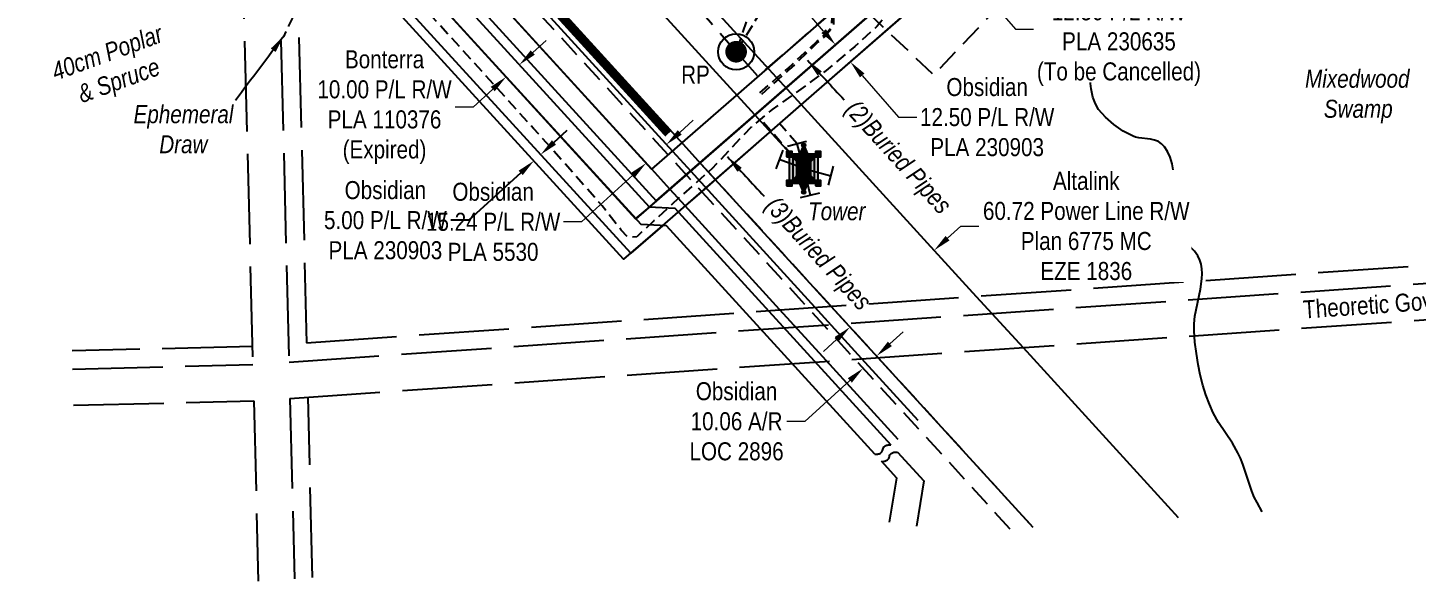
# Model space of a CAD drawing. Extents: x 623995 to 631000, y 5840139 to 5844688.
# Drawn here: x 624061 to 624831, y 5840139 to 5840446 of the extents above; entities that cross this region are included whole.
import ezdxf
from ezdxf.enums import TextEntityAlignment as Align

# ---------------------------------------------------------------- set-up
doc = ezdxf.new("R2010")
doc.units = 0
doc.header["$LTSCALE"] = 5
doc.header["$PDSIZE"] = 0.5
for name, pattern in [('foc-ACCESSROAD', [3.75, 2.5, -1.25]), ('foc-TIELINE', [1.875, 1.25, -0.625]), ('foc-TOPO-ephemeral', [6.25, 3.125, -0.625, 0.625, -0.625, 0.625, -0.625]), ('foc-TRAV', [1.875, 1.25, -0.625]), ('foc-UNSURVEYED', [12.5, 10, -2.5]), ('UG_PIPE', [1.875, 1.25, -0.625])]:
    doc.linetypes.add(name, pattern=pattern)
doc.layers.get('Defpoints').update_dxf_attribs({"color": 9})
for name, color, linetype in [('35', 37, 'Continuous'), ('AS-PIPE-UG', 44, 'UG_PIPE'), ('AS-PIPE-UG-T', 44, 'Continuous'), ('AS-POWER', 104, 'foc-POWER'), ('AS-ROADS', 254, 'Continuous'), ('AS-SYMBOL', 7, 'Continuous'), ('AS-UNDERLAY-H', 141, 'Continuous'), ('C-AR', 13, 'foc-ACCESSROAD'), ('C-RW', 13, 'Continuous'), ('C-WS', 13, 'foc-ACCESSROAD'), ('C-WS-S', 13, 'Continuous'), ('F-RW', 190, 'Continuous'), ('L-MON', 1, 'Continuous'), ('L-ROAD-T', 7, 'Continuous'), ('L-TIE', 7, 'foc-TIELINE'), ('L-TRAV', 7, 'foc-TRAV'), ('L-USEC', 7, 'foc-UNSURVEYED'), ('T-BUSH-T', 110, 'Continuous'), ('T-DRAW', 143, 'foc-TOPO-ephemeral'), ('T-TIE', 201, 'foc-TIELINE'), ('T-WATER-T', 170, 'Continuous'), ('WETLAND', 143, 'Continuous'), ('WETLAND-T', 146, 'Continuous')]:
    doc.layers.add(name, color=color, linetype=linetype)
for name, color, linetype, lineweight in [('AS-GENERAL', 48, 'Continuous', 18), ('C-AR-T', 13, 'Continuous', 9), ('C-RW-T', 13, 'Continuous', 9), ('F-EZE-T', 190, 'Continuous', 9), ('F-RW-T', 190, 'Continuous', 9)]:
    doc.layers.add(name, color=color, linetype=linetype, lineweight=lineweight)
doc.styles.add('80', font='ARIALN.TTF', dxfattribs={"height": 10})
doc.styles.add('80CG', font='ARIALN.TTF', dxfattribs={"height": 10})
doc.styles.add('80L', font='ARIALN.TTF', dxfattribs={"height": 10})
doc.styles.add('foc-LtypeFont', font='ARIALN.TTF', dxfattribs={"height": 7.35})
doc.linetypes.add('foc-POWER', pattern='A,6,-1,["P",foc-LtypeFont,S=0.2,R=0,X=-0.625,Y=-0.75],-1.24,4', length=12.24)
doc.dimstyles.new('Compass 5 000', dxfattribs={"dimscale": 5, "dimtxt": 9, "dimasz": 2, "dimexe": 0.2, "dimexo": 0.0625, "dimgap": 0.5, "dimtad": 0, "dimtih": 1, "dimtoh": 1, "dimzin": 0, "dimdsep": 46, "dimtxsty": '80CG', "dimcen": 0.1, "dimse1": 1, "dimse2": 1, "dimclrd": 256, "dimclrt": 256, "dimaunit": 1, "dimadec": 4, "dimazin": 0, "dimtfac": 0.06, "dimtofl": 0, "dimtmove": 0, "dimatfit": 1, "dimfxl": 0.2, "dimtolj": 1, "dimtzin": 0, "dimlwd": -1, "dimarcsym": 0})

# ---------------------------------------------------------------- blocks, each defined once
blk = doc.blocks.new('*D419')
at = {"layer": 'C-AR-T', "transparency": 16777216}
for p, q in [((624539.04, 5840270.27), (624546.43, 5840277.01)), ((624516.83, 5840250.01), (624491.91, 5840227.29)), ((624491.91, 5840227.29), (624481.91, 5840227.29))]:
    blk.add_line(p, q, dxfattribs=at)
for points in [[(624537.92, 5840271.5), (624540.16, 5840269.04), (624531.65, 5840263.53)], [(624515.7, 5840251.24), (624517.95, 5840248.78), (624524.21, 5840256.75)]]:
    blk.add_solid(points, dxfattribs=at)
at = {"layer": 'Defpoints', "color": 0, "transparency": 16777216}
for p in [(624524.21, 5840256.75), (624553.54, 5840224.6), (624560.97, 5840231.39)]:
    blk.add_point(p, dxfattribs=at)
at = {"layer": 'C-AR-T', "transparency": 16777216, "insert": (624453.98, 5840227.29), "char_height": 10, "attachment_point": 5, "style": '80CG'}
blk.add_mtext('\\A1;Obsidian\\P10.06 A/R\\PLOC 2896', dxfattribs=at)
blk = doc.blocks.new('*D422')
at = {"layer": 'C-RW-T', "transparency": 16777216}
for p, q in [((624422.47, 5840387.54), (624429.85, 5840394.28)), ((624396.42, 5840363.79), (624368.05, 5840337.91)), ((624368.05, 5840337.91), (624358.05, 5840337.91))]:
    blk.add_line(p, q, dxfattribs=at)
for points in [[(624421.34, 5840388.77), (624423.59, 5840386.31), (624415.08, 5840380.8)], [(624395.3, 5840365.02), (624397.55, 5840362.56), (624403.81, 5840370.53)]]:
    blk.add_solid(points, dxfattribs=at)
at = {"layer": 'Defpoints', "color": 0, "transparency": 16777216}
for p in [(624401.24, 5840395.98), (624389.97, 5840385.7), (624403.81, 5840370.53)]:
    blk.add_point(p, dxfattribs=at)
at = {"layer": 'C-RW-T', "transparency": 16777216, "insert": (624318.96, 5840337.91), "char_height": 10, "attachment_point": 5, "style": '80CG'}
blk.add_mtext('\\A1;Obsidian\\P15.24 P/L R/W\\PPLA 5530', dxfattribs=at)
blk = doc.blocks.new('*D425')
at = {"layer": 'Defpoints', "color": 0, "transparency": 16777216}
for p in [(624527.64, 5840361.61), (624480.97, 5840319.07), (624563.61, 5840322.14)]:
    blk.add_point(p, dxfattribs=at)
at = {"layer": 'F-EZE-T', "transparency": 16777216}
for p, q in [((624571.01, 5840328.88), (624578.4, 5840335.61)), ((624578.4, 5840335.61), (624588.4, 5840335.61)), ((624509.55, 5840272.87), (624502.16, 5840266.13))]:
    blk.add_line(p, q, dxfattribs=at)
for points in [[(624569.88, 5840330.11), (624572.13, 5840327.65), (624563.61, 5840322.14)], [(624508.43, 5840274.1), (624510.67, 5840271.64), (624516.94, 5840279.6)]]:
    blk.add_solid(points, dxfattribs=at)
at = {"layer": 'F-EZE-T', "transparency": 16777216, "insert": (624647.95, 5840335.61), "char_height": 10, "attachment_point": 5, "style": '80CG', "bg_fill": 3, "box_fill_scale": 1.1, "bg_fill_color": 256, "bg_fill_true_color": 13158600, "bg_fill_transparency": 0}
blk.add_mtext('\\A1;Altalink\\P60.72 Power Line R/W\\PPlan 6775 MC\\PEZE 1836', dxfattribs=at)
blk = doc.blocks.new('*U429')
at = {"color": 72}
blk.add_line((0.39, 1.03), (-0.39, -1.03), dxfattribs=at)
at = {"layer": 'AS-SYMBOL', "color": 72, "flags": 128}
blk.add_lwpolyline([(2.71, -1.02), (0, 0)], dxfattribs=at)
blk = doc.blocks.new('*U430')
at = {"color": 72}
blk.add_line((-1.07, -0.26), (1.07, 0.26), dxfattribs=at)
at = {"layer": 'AS-SYMBOL', "color": 72, "flags": 128}
blk.add_lwpolyline([(-0.71, 2.96), (0, 0)], dxfattribs=at)
blk = doc.blocks.new('*U431')
at = {"color": 72}
blk.add_line((-0.27, -1.07), (0.27, 1.07), dxfattribs=at)
at = {"layer": 'AS-SYMBOL', "color": 72, "flags": 128}
blk.add_lwpolyline([(-3.02, 0.78), (0, 0)], dxfattribs=at)
blk = doc.blocks.new('*U432')
at = {"color": 72}
blk.add_line((1.06, 0.28), (-1.06, -0.28), dxfattribs=at)
at = {"layer": 'AS-SYMBOL', "color": 72, "flags": 128}
blk.add_lwpolyline([(0.73, -2.74), (0, 0)], dxfattribs=at)
blk = doc.blocks.new('A$C17143D00')
at = {"layer": 'AS-UNDERLAY-H'}
h = blk.add_hatch(color=256, dxfattribs=at)
h.dxf.hatch_style = 1
h.paths.add_polyline_path([(3, 23.5), (0, 23.5), (0, 20.5), (3, 20.5), (3, 22)])
h = blk.add_hatch(color=256, dxfattribs=at)
h.dxf.hatch_style = 1
h.paths.add_polyline_path([(9.91, 26.09, -0.212214), (9.09, 26.09), (7.28, 22), (11.72, 22)])
h = blk.add_hatch(color=256, dxfattribs=at)
h.dxf.hatch_style = 1
h.paths.add_polyline_path([(10.5, 27, 1), (8.5, 27, 1)])
h = blk.add_hatch(color=256, dxfattribs=at)
h.dxf.hatch_style = 1
h.paths.add_polyline_path([(19, 23.5), (16, 23.5), (16, 20.5), (19, 20.5)])
h = blk.add_hatch(color=256, dxfattribs=at)
h.dxf.hatch_style = 1
h.paths.add_polyline_path([(3.5, 20), (3, 20.5), (1.5, 20.5), (1.5, 7.5), (3, 7.5), (3.5, 8)])
h = blk.add_hatch(color=256, dxfattribs=at)
h.dxf.hatch_style = 1
h.paths.add_polyline_path([(7.28, 22), (3, 22), (3, 20.5), (3.5, 20), (6.39, 20)])
h = blk.add_hatch(color=256, dxfattribs=at)
h.dxf.hatch_style = 1
h.paths.add_polyline_path([(6.39, 20), (3.5, 20), (5.5, 18)])
h = blk.add_hatch(color=256, dxfattribs=at)
h.dxf.hatch_style = 1
h.paths.add_polyline_path([(5.5, 18), (3.5, 20), (3.5, 8), (5.5, 10)])
h = blk.add_hatch(color=256, dxfattribs=at)
h.dxf.hatch_style = 1
h.paths.add_polyline_path([(12.61, 20), (6.39, 20), (5.5, 18), (13.5, 18)])
h = blk.add_hatch(color=256, dxfattribs=at)
h.dxf.hatch_style = 1
h.paths.add_polyline_path([(7.5, 16), (5.5, 18), (5.5, 10), (7.5, 12)])
h = blk.add_hatch(color=256, dxfattribs=at)
h.dxf.hatch_style = 1
h.paths.add_polyline_path([(13.5, 18), (5.5, 18), (7.5, 16), (11.5, 16)])
h = blk.add_hatch(color=256, dxfattribs=at)
h.dxf.hatch_style = 1
h.paths.add_polyline_path([(11.72, 22), (7.28, 22), (6.39, 20), (12.61, 20)])
h = blk.add_hatch(color=256, dxfattribs=at)
h.dxf.hatch_style = 1
h.paths.add_polyline_path([(11.5, 16), (7.5, 16), (7.5, 12), (11.5, 12)])
h.paths.add_polyline_path([(9.3, 14, -1), (9.7, 14, -1)], flags=0)
h.paths.add_polyline_path([(9.7, 14, 1), (9.3, 14, 1)], flags=16)
h = blk.add_hatch(color=256, dxfattribs=at)
h.dxf.hatch_style = 1
h.paths.add_polyline_path([(13.5, 18), (11.5, 16), (11.5, 12), (13.5, 10)])
h = blk.add_hatch(color=256, dxfattribs=at)
h.dxf.hatch_style = 1
h.paths.add_polyline_path([(16, 22), (11.72, 22), (12.61, 20), (15.5, 20), (16, 20.5)])
h = blk.add_hatch(color=256, dxfattribs=at)
h.dxf.hatch_style = 1
h.paths.add_polyline_path([(15.5, 20), (12.61, 20), (13.5, 18)])
h = blk.add_hatch(color=256, dxfattribs=at)
h.dxf.hatch_style = 1
h.paths.add_polyline_path([(15.5, 20), (13.5, 18), (13.5, 10), (15.5, 8)])
h = blk.add_hatch(color=256, dxfattribs=at)
h.dxf.hatch_style = 1
h.paths.add_polyline_path([(17.5, 20.5), (16, 20.5), (15.5, 20), (15.5, 8), (16, 7.5), (17.5, 7.5)])
h = blk.add_hatch(color=256, dxfattribs=at)
h.dxf.hatch_style = 1
h.paths.add_polyline_path([(6.39, 8), (3.5, 8), (3, 7.5), (3, 6), (7.28, 6)])
h = blk.add_hatch(color=256, dxfattribs=at)
h.dxf.hatch_style = 1
h.paths.add_polyline_path([(5.5, 10), (3.5, 8), (6.39, 8)])
h = blk.add_hatch(color=256, dxfattribs=at)
h.dxf.hatch_style = 1
h.paths.add_polyline_path([(11.5, 12), (7.5, 12), (5.5, 10), (13.5, 10)])
h = blk.add_hatch(color=256, dxfattribs=at)
h.dxf.hatch_style = 1
h.paths.add_polyline_path([(13.5, 10), (5.5, 10), (6.39, 8), (12.61, 8)])
h = blk.add_hatch(color=256, dxfattribs=at)
h.dxf.hatch_style = 1
h.paths.add_polyline_path([(12.61, 8), (6.39, 8), (7.28, 6), (11.72, 6)])
h = blk.add_hatch(color=256, dxfattribs=at)
h.dxf.hatch_style = 1
h.paths.add_polyline_path([(16, 7.5), (15.5, 8), (12.61, 8), (11.72, 6), (16, 6)])
h = blk.add_hatch(color=256, dxfattribs=at)
h.dxf.hatch_style = 1
h.paths.add_polyline_path([(13.5, 10), (12.61, 8), (15.5, 8)])
h = blk.add_hatch(color=256, dxfattribs=at)
h.dxf.hatch_style = 1
h.paths.add_polyline_path([(3, 7.5), (0, 7.5), (0, 4.5), (3, 4.5)])
h = blk.add_hatch(color=256, dxfattribs=at)
h.dxf.hatch_style = 1
h.paths.add_polyline_path([(11.72, 6), (7.28, 6), (9.09, 1.91, -0.212214), (9.91, 1.91)])
h = blk.add_hatch(color=256, dxfattribs=at)
h.dxf.hatch_style = 1
h.paths.add_polyline_path([(8.5, 1, 1), (10.5, 1, 1)])
h = blk.add_hatch(color=256, dxfattribs=at)
h.dxf.hatch_style = 1
h.paths.add_polyline_path([(19, 7.5), (16, 7.5), (16, 6), (16, 4.5), (19, 4.5)])
at = {"layer": 'AS-POWER'}
for points in [[(0, 20.5), (3, 20.5), (3, 23.5), (0, 23.5)], [(16, 20.5), (19, 20.5), (19, 23.5), (16, 23.5)], [(3.5, 8), (15.5, 8), (15.5, 20), (3.5, 20)], [(5.5, 10), (13.5, 10), (13.5, 18), (5.5, 18)], [(7.5, 12), (11.5, 12), (11.5, 16), (7.5, 16)], [(0, 4.5), (3, 4.5), (3, 7.5), (0, 7.5)], [(16, 4.5), (19, 4.5), (19, 7.5), (16, 7.5)]]:
    blk.add_lwpolyline(points, close=True, dxfattribs=at)
at = {"layer": 'AS-POWER', "flags": 128}
for points in [[(9.09, 26.09), (5.5, 18)], [(9.91, 26.09), (13.5, 18)], [(9.09, 1.91), (5.5, 10)], [(13.5, 10), (9.91, 1.91)]]:
    blk.add_lwpolyline(points, dxfattribs=at)
at = {"layer": 'AS-POWER'}
for points in [[(1.5, 20.5), (1.5, 7.5)], [(16, 22), (3, 22)], [(3, 20.5), (7.5, 16)], [(11.5, 16), (16, 20.5)], [(17.5, 7.5), (17.5, 20.5)], [(3, 7.5), (7.5, 12)], [(11.5, 12), (16, 7.5)], [(3, 6), (16, 6)]]:
    blk.add_lwpolyline(points, dxfattribs=at)
for centre in [(9.5, 27), (9.5, 1)]:
    blk.add_circle(centre, 1, dxfattribs=at)
at = {"layer": 'Defpoints'}
blk.add_circle((9.5, 14), 0.2, dxfattribs=at)
blk = doc.blocks.new('*D448')
at = {"layer": 'C-RW-T', "transparency": 16777216}
for p, q in [((624067.46, 5840516.18), (624060.83, 5840523.67)), ((624083.71, 5840497.84), (624096.07, 5840483.88)), ((624096.07, 5840483.88), (624106.07, 5840483.88))]:
    blk.add_line(p, q, dxfattribs=at)
for points in [[(624068.71, 5840517.29), (624066.22, 5840515.08), (624074.09, 5840508.7)], [(624084.96, 5840498.95), (624082.46, 5840496.74), (624077.08, 5840505.33)]]:
    blk.add_solid(points, dxfattribs=at)
at = {"layer": 'Defpoints', "color": 0, "transparency": 16777216}
for p in [(624077.08, 5840505.33), (624065.4, 5840501), (624068.38, 5840497.62)]:
    blk.add_point(p, dxfattribs=at)
at = {"layer": 'C-RW-T', "transparency": 16777216, "insert": (624142.52, 5840483.88), "char_height": 10, "attachment_point": 5, "style": '80CG'}
blk.add_mtext('\\A1;Obsidian\\P4.57 P/L R/W\\PPLA 5530', dxfattribs=at)
blk = doc.blocks.new('*D483')
at = {"layer": 'Defpoints', "color": 0, "transparency": 16777216}
for p in [(624326.15, 5840418.36), (624338.51, 5840419.65), (624331.12, 5840412.91)]:
    blk.add_point(p, dxfattribs=at)
at = {"layer": 'F-RW-T', "transparency": 16777216}
for p, q in [((624340.92, 5840431.84), (624348.3, 5840438.58)), ((624318.77, 5840411.61), (624307.81, 5840401.61)), ((624307.81, 5840401.61), (624297.81, 5840401.61))]:
    blk.add_line(p, q, dxfattribs=at)
for points in [[(624339.79, 5840433.07), (624342.04, 5840430.61), (624333.53, 5840425.1)], [(624317.64, 5840412.84), (624319.89, 5840410.38), (624326.15, 5840418.36)]]:
    blk.add_solid(points, dxfattribs=at)
at = {"layer": 'F-RW-T', "transparency": 16777216, "insert": (624258.72, 5840401.61), "char_height": 10, "attachment_point": 5, "style": '80CG'}
blk.add_mtext('\\A1;Bonterra\\P10.00 P/L R/W\\PPLA 110376\\P(Expired)', dxfattribs=at)
blk = doc.blocks.new('*U488')
at = {"layer": '35', "color": 3}
blk.add_circle((0, 0), 10, dxfattribs=at)
at = {"layer": '35', "color": 3, "style": '80'}
blk.add_attdef('RP_001', (-30.51, -17.69), '', height=10, dxfattribs=at)
blk = doc.blocks.new('*D613')
at = {"layer": 'C-RW-T', "transparency": 16777216}
for p, q in [((624563.36, 5840496.97), (624556.79, 5840504.51)), ((624584.71, 5840472.47), (624608.76, 5840444.89)), ((624608.76, 5840444.89), (624618.76, 5840444.89))]:
    blk.add_line(p, q, dxfattribs=at)
for points in [[(624564.61, 5840498.07), (624562.1, 5840495.87), (624569.93, 5840489.43)], [(624585.97, 5840473.57), (624583.45, 5840471.38), (624578.14, 5840480.01)]]:
    blk.add_solid(points, dxfattribs=at)
at = {"layer": 'Defpoints', "color": 0, "transparency": 16777216}
for p in [(624578.14, 5840480.01), (624556.81, 5840478), (624565.02, 5840468.58)]:
    blk.add_point(p, dxfattribs=at)
at = {"layer": 'C-RW-T', "transparency": 16777216, "insert": (624666.09, 5840444.89), "char_height": 10, "attachment_point": 5, "style": '80CG', "bg_fill": 3, "box_fill_scale": 1.1, "bg_fill_color": 256, "bg_fill_true_color": 13158600, "bg_fill_transparency": 0}
blk.add_mtext('\\A1;Obsidian\\P12.50 P/L R/W\\PPLA 230635\\P(To be Cancelled)', dxfattribs=at)
blk = doc.blocks.new('fdia')
at = {"color": 255, "const_width": 1}
blk.add_lwpolyline([(-0.5, 0, 1), (0.5, 0, 1)], format="xyb", close=True, dxfattribs=at)
blk = doc.blocks.new('Fdiaa')
blk.add_blockref('fdia', (0, 0))
blk = doc.blocks.new('fdib')
at = {"color": 1, "const_width": 1.6}
blk.add_lwpolyline([(-0.4, 0, 1), (0.4, 0, 1)], format="xyb", close=True, dxfattribs=at)
at = {"color": 1}
blk.add_circle((0, 0), 0.8, dxfattribs=at)
blk = doc.blocks.new('Fdibb')
blk.add_blockref('fdib', (0, 0))
blk = doc.blocks.new('fdicc')
for name in ['Fdibb', 'Fdiaa']:
    blk.add_blockref(name, (0, 0))
blk = doc.blocks.new('FDI')
blk.add_blockref('fdicc', (0, 0))
blk = doc.blocks.new('*D777')
at = {"layer": 'Defpoints', "transparency": 16777216}
for p, q in [((624352.7, 5840381.97), (624360.08, 5840388.71)), ((624334.24, 5840365.1), (624305.48, 5840338.82)), ((624305.48, 5840338.82), (624295.48, 5840338.82))]:
    blk.add_line(p, q, dxfattribs=at)
at = {"layer": 'Defpoints', "color": 0, "transparency": 16777216}
for p in [(624341.62, 5840371.85), (624348.94, 5840371.26), (624345.24, 5840367.89)]:
    blk.add_point(p, dxfattribs=at)
at = {"layer": 'Defpoints', "transparency": 16777216}
for points in [[(624351.58, 5840383.2), (624353.82, 5840380.74), (624345.32, 5840375.22)], [(624333.12, 5840366.33), (624335.37, 5840363.87), (624341.62, 5840371.85)]]:
    blk.add_solid(points, dxfattribs=at)
at = {"layer": 'Defpoints', "transparency": 16777216, "insert": (624259.19, 5840338.82), "char_height": 10, "attachment_point": 5, "style": '80CG'}
blk.add_mtext('\\A1;Obsidian\\P5.00 P/L R/W\\PPLA 230903', dxfattribs=at)
blk = doc.blocks.new('*D782')
at = {"layer": 'C-RW-T', "transparency": 16777216}
for p, q in [((624502.27, 5840443.71), (624495.7, 5840451.25)), ((624523.66, 5840419.18), (624543.89, 5840395.98)), ((624543.89, 5840395.98), (624553.89, 5840395.98))]:
    blk.add_line(p, q, dxfattribs=at)
for points in [[(624503.53, 5840444.81), (624501.02, 5840442.62), (624508.84, 5840436.18)], [(624524.92, 5840420.28), (624522.41, 5840418.09), (624517.09, 5840426.72)]]:
    blk.add_solid(points, dxfattribs=at)
at = {"layer": 'Defpoints', "color": 0, "transparency": 16777216}
for p in [(624529.52, 5840454.21), (624537.76, 5840444.75), (624517.09, 5840426.72)]:
    blk.add_point(p, dxfattribs=at)
at = {"layer": 'C-RW-T', "transparency": 16777216, "insert": (624592.98, 5840395.98), "char_height": 10, "attachment_point": 5, "style": '80CG'}
blk.add_mtext('\\A1;Obsidian\\P12.50 P/L R/W\\PPLA 230903', dxfattribs=at)

msp = doc.modelspace()

# ---------------------------------------------------------------- linework, layer by layer
at = {"layer": 'AS-PIPE-UG', "flags": 128}
for points in [[(624511.164, 5840516.598), (624519.591, 5840517.008), (624526.748, 5840514.027), (624529.499, 5840506.773), (624534.307, 5840493.208), (624538.008, 5840478.135), (624540.244, 5840468.177), (624541.13, 5840462.104), (624539.866, 5840455.991), (624532.002, 5840446.479), (624519.656, 5840435.213), (624503.646, 5840421.838), (624487.101, 5840409.728), (624473.669, 5840400.272), (624462.006, 5840390.48), (624450.702, 5840378.445), (624440.3, 5840367.306), (624424.26, 5840353.259), (624408.179, 5840338.447), (624398.595, 5840329.722), (624393.929, 5840329.3), (624390.05, 5840333.296), (624379.355, 5840346.868), (624358.28, 5840370.789), (624341.39, 5840389.726), (624325.831, 5840407.018), (624278.968, 5840458.457), (624248.53, 5840491.74), (624216.998, 5840525.705), (624187.309, 5840557.989), (624179.336, 5840564.254), (624171.325, 5840566.985), (624161.275, 5840565.778), (624153.564, 5840560.798), (624137.819, 5840547.142), (624127.715, 5840537.832), (624109.668, 5840521.537), (624093.008, 5840506.824), (624079.631, 5840495.037)], [(624466.875, 5840409.421), (624476.391, 5840417.768), (624482.346, 5840422.914), (624487.126, 5840427.502), (624491.935, 5840431.912), (624498.637, 5840438.115), (624502.97, 5840441.675), (624506.591, 5840445.887), (624506.842, 5840447.301), (624507.214, 5840456.7), (624507.783, 5840467.47), (624508.087, 5840476.019), (624508.29, 5840480.387), (624508.492, 5840486.316), (624508.428, 5840491.5), (624507.863, 5840494.823), (624506.42, 5840496.873), (624499.984, 5840502.262), (624494.278, 5840507.081), (624491.32, 5840509.395)], [(624491.25, 5840511.522), (624494.863, 5840508.881), (624500.764, 5840503.542), (624507.045, 5840497.558), (624508.63, 5840495.157), (624509.153, 5840491.525), (624509.222, 5840486.223), (624508.96, 5840480.473), (624508.781, 5840476.217), (624508.469, 5840467.437), (624507.911, 5840457.064), (624507.66, 5840447.061), (624507.258, 5840445.67), (624503.293, 5840441.132), (624499.144, 5840437.58), (624492.631, 5840431.235), (624487.944, 5840426.798), (624483.22, 5840422.354), (624477.229, 5840417.095), (624467.762, 5840408.653)]]:
    msp.add_lwpolyline(points, dxfattribs=at)
at = {"layer": 'AS-POWER', "flags": 128}
msp.add_lwpolyline([(624249.856, 5840632.021), (624491.235, 5840367.455)], dxfattribs=at)
at = {"layer": 'AS-ROADS', "const_width": 4.998, "flags": 128}
msp.add_lwpolyline([(624290.91, 5840524.359), (624416.224, 5840386.961)], dxfattribs=at)
at = {"layer": 'C-AR', "flags": 128}
msp.add_lwpolyline([(624605.757, 5840167.506), (624519.664, 5840261.732), (624493.682, 5840290.171), (624426.801, 5840363.371), (624416.684, 5840374.444), (624302.288, 5840499.649), (624207.026, 5840603.919), (624201.508, 5840609.958), (624196.227, 5840615.737), (624191.602, 5840620.799), (624179.061, 5840634.526), (624175.985, 5840637.893), (624168.164, 5840646.453), (624158.445, 5840657.089), (624073.119, 5840750.48)], dxfattribs=at)
at = {"layer": 'C-RW', "flags": 128}
for points in [[(624860.472, 5841177.858), (624860.745, 5840909.938), (624870.337, 5840900.891), (624815.051, 5840842.505), (624790.989, 5840841.841), (624527.853, 5840563.841), (624528.836, 5840528.772), (624556.205, 5840497.351), (624406.867, 5840367.175), (624209.546, 5840583.526), (624197.707, 5840596.506), (624192.046, 5840602.712), (624189.805, 5840605.17), (624186.772, 5840608.496), (624184.505, 5840610.981), (624182.15, 5840613.564), (624181.471, 5840614.308), (624178.535, 5840617.525), (624169.624, 5840627.298), (624166.811, 5840630.383), (624165.786, 5840635.144), (624160.44, 5840659.993), (624072.981, 5840755.887)], [(624073.37, 5840740.612), (624151.223, 5840655.252), (624157.205, 5840627.454), (624157.597, 5840625.636), (624162.135, 5840620.66), (624174.001, 5840607.65), (624174.659, 5840606.929), (624177.035, 5840604.323), (624178.911, 5840602.266), (624179.281, 5840601.861), (624182.315, 5840598.535), (624184.555, 5840596.079), (624209.922, 5840568.266), (624409.432, 5840349.519), (624573.588, 5840492.614), (624538.728, 5840532.635), (624537.962, 5840559.979), (624795.403, 5840831.962), (624819.464, 5840832.626), (624884.449, 5840901.321), (624870.752, 5840914.27), (624870.474, 5841173.221)], [(624573.585, 5840492.617), (624398.054, 5840339.611), (624141.051, 5840621.07), (624135.351, 5840647.324), (624074.035, 5840714.521)], [(624079.169, 5840513.192), (624135.357, 5840562.959), (624171.789, 5840595.225), (624178.929, 5840601.55), (624179.281, 5840601.861), (624186.772, 5840608.496), (624198.186, 5840618.609), (624203.462, 5840612.825), (624208.974, 5840606.781), (624304.145, 5840502.428), (624418.432, 5840377.123), (624428.539, 5840366.041), (624495.355, 5840292.782), (624521.313, 5840264.321), (624554.546, 5840227.884)], [(624079.416, 5840503.489), (624172.781, 5840586.335), (624398.017, 5840339.61), (624404.492, 5840345.243), (624436.318, 5840372.931), (624532.485, 5840456.778), (624521.845, 5840506.849), (624499.945, 5840509.843), (624501.976, 5840524.699), (624531.689, 5840520.637)]]:
    msp.add_lwpolyline(points, dxfattribs=at)
at = {"layer": 'C-WS', "flags": 128}
msp.add_lwpolyline([(624615.064, 5840572.777), (624562.709, 5840622.326), (624502.631, 5840558.848), (624459.392, 5840538.847), (624408.146, 5840484.699), (624465.812, 5840418.534), (624517.064, 5840463.202), (624563.338, 5840419.408), (624664.346, 5840526.135), (624626.605, 5840561.854)], dxfattribs=at)
at = {"layer": 'F-RW', "flags": 128}
for points in [[(624070.262, 5840862.537), (624173.13, 5840749.859), (624204.172, 5840715.858), (624239.593, 5840677.057), (624260.157, 5840654.53), (624343.138, 5840563.632), (624353.25, 5840552.556), (624395.659, 5840506.103), (624471.913, 5840422.58), (624482.026, 5840411.504), (624559.751, 5840326.374), (624586.906, 5840296.624), (624612.869, 5840268.185), (624698.898, 5840173.955)], [(624073.647, 5840729.777), (624144.549, 5840652.074), (624150.249, 5840625.822), (624405.587, 5840346.186), (624419.692, 5840345.516), (624539.56, 5840214.226)], [(624530.63, 5840209.181), (624415.094, 5840335.727), (624400.989, 5840336.397), (624141.051, 5840621.07), (624135.351, 5840647.324), (624074.035, 5840714.521)], [(624543.217, 5840210.22), (624557.825, 5840194.22), (624553.742, 5840169.207)], [(624538.88, 5840171.319), (624542.871, 5840195.773), (624534.287, 5840205.175)]]:
    msp.add_lwpolyline(points, dxfattribs=at)
at = {"layer": 'F-RW'}
for points in [[(624530.63, 5840209.181, 0.0981962), (624532.595, 5840209.234, 0.1150249), (624534.111, 5840209.97, 0.1891018), (624535.095, 5840211.703, -0.1891018), (624536.078, 5840213.437, -0.1150249), (624537.594, 5840214.173, -0.0981962), (624539.56, 5840214.226)], [(624534.287, 5840205.175, 0.0981962), (624536.253, 5840205.228, 0.1150249), (624537.768, 5840205.964, 0.1891018), (624538.752, 5840207.697, -0.1891018), (624539.736, 5840209.431, -0.1150249), (624541.251, 5840210.167, -0.0981962), (624543.217, 5840210.22)]]:
    msp.add_lwpolyline(points, format="xyb", dxfattribs=at)
at = {"layer": 'L-TIE'}
msp.add_line((624501.83, 5840510.541), (624453.741, 5840432.285), dxfattribs=at)
at = {"layer": 'L-TRAV'}
msp.add_line((624471.31, 5840484.404), (624453.741, 5840432.285), dxfattribs=at)
at = {"layer": 'L-USEC'}
for p, q in [((624195.271, 5841064.977), (624215.515, 5840270.927)), ((624165.149, 5841062.891), (624185.651, 5840258.764)), ((624185.256, 5841063.404), (624205.734, 5840260.172)), ((624215.515, 5840270.927), (625016.251, 5840326.367)), ((624205.734, 5840260.172), (625015.637, 5840316.249)), ((624206.248, 5840240.047), (625017.026, 5840296.184)), ((624185.395, 5840268.811), (624085.462, 5840266.337)), ((624085.719, 5840256.29), (624185.651, 5840258.764)), ((624206.248, 5840240.047), (624208.798, 5840140.022)), ((624218.836, 5840140.717), (624216.286, 5840240.742)), ((624086.231, 5840236.184), (624186.164, 5840238.658)), ((624186.164, 5840238.658), (624188.714, 5840138.631))]:
    msp.add_line(p, q, dxfattribs=at)
at = {"layer": 'T-DRAW', "flags": 128}
msp.add_lwpolyline([(624253.882, 5840498.082), (624254.578, 5840494.527), (624254.81, 5840491.181), (624254.578, 5840488.044), (624253.882, 5840485.117), (624252.98, 5840483), (624251.664, 5840480.87), (624249.967, 5840478.778), (624247.941, 5840476.789), (624245.643, 5840474.965), (624243.177, 5840473.39), (624240.644, 5840472.127), (624238.14, 5840471.227), (624232.583, 5840470.301), (624227.53, 5840468.718), (624222.83, 5840466.462), (624218.481, 5840463.535), (624214.485, 5840459.935), (624210.841, 5840455.664), (624207.55, 5840450.72), (624204.611, 5840445.104), (624202.024, 5840438.815)], dxfattribs=at)
at = {"layer": 'WETLAND', "flags": 128}
msp.add_lwpolyline([(624745.607, 5840177.189), (624742.669, 5840182.279), (624741.158, 5840185.251), (624739.728, 5840188.656), (624734.752, 5840203.486), (624733.438, 5840206.86), (624732.086, 5840209.796), (624728.989, 5840215.154), (624721.234, 5840226.726), (624718.327, 5840232.021), (624716.225, 5840236.876), (624714.337, 5840242), (624712.666, 5840247.382), (624711.218, 5840253.008), (624709.996, 5840258.866), (624709.006, 5840264.925), (624708.254, 5840271.159), (624707.744, 5840277.53), (624707.752, 5840281.316), (624708.215, 5840285.613), (624711.27, 5840300.642), (624712.065, 5840306.327), (624712.181, 5840309.255), (624712.031, 5840311.928), (624711.612, 5840314.397), (624710.919, 5840316.688), (624709.742, 5840319.077), (624707.947, 5840321.602), (624700.86, 5840329.192), (624698.663, 5840331.844), (624697.074, 5840334.364), (624696.102, 5840336.796), (624695.64, 5840339.36), (624695.59, 5840342.321), (624695.881, 5840345.42), (624697.126, 5840354.111), (624697.266, 5840356.722), (624697.161, 5840359.021), (624696.417, 5840365.763), (624695.631, 5840370.111), (624694.479, 5840373.874), (624692.927, 5840377.013), (624691.258, 5840379.507), (624689.752, 5840381.246), (624688.068, 5840382.452), (624685.865, 5840383.286), (624683.488, 5840383.751), (624677.092, 5840384.537), (624675.346, 5840384.944), (624673.877, 5840385.48), (624668.48, 5840388.328), (624663.299, 5840391.898), (624658.66, 5840395.965), (624654.827, 5840400.297), (624653.007, 5840403.314), (624651.641, 5840407.036), (624650.647, 5840411.688), (624649.299, 5840422.052), (624648.494, 5840426.425), (624647.15, 5840430.723), (624646.295, 5840432.538), (624645.302, 5840434.163), (624643.556, 5840436.344), (624641.321, 5840438.536), (624638.657, 5840440.728), (624630.488, 5840446.909)], dxfattribs=at)

# ---------------------------------------------------------------- block references
at = {"layer": 'C-WS-S', "xscale": 0.99963597, "yscale": 0.99963597, "zscale": 0.99963597}
msp.add_blockref('*U488', (624453.741, 5840432.285), dxfattribs=at).add_auto_attribs({'RP_001': 'RP'})
at = {"layer": 'L-MON', "xscale": 5, "yscale": 5, "zscale": 5}
msp.add_blockref('FDI', (624453.741, 5840432.285), dxfattribs=at)

# ---------------------------------------------------------------- texts
at = {"layer": 'AS-GENERAL', "insert": (624493.646, 5840348.857), "char_height": 9.99636, "attachment_point": 1, "style": '80L'}
msp.add_mtext_dynamic_manual_height_columns('{\\fArial Narrow|b0|i1|c0|p34;Tower}', width=14.78368, gutter_width=50, heights=[0], dxfattribs=at)
at = {"layer": 'AS-PIPE-UG-T', "char_height": 9.99636, "attachment_point": 1, "rotation": 312.333643, "style": '80L'}
for s, insert in [('\\pi0.5485;{\\fArial Narrow|b0|i1|c0|p34;(2)Buried Pipes}', (624520.701, 5840406.935)), ('\\pi0.5485;{\\fArial Narrow|b0|i1|c0|p34;(3)Buried Pipes}', (624476.297, 5840353.483))]:
    msp.add_mtext_dynamic_manual_height_columns(s, width=79.02224, gutter_width=50, heights=[0], dxfattribs=dict(at, insert=insert))
at = {"layer": 'L-ROAD-T', "style": '80L'}
msp.add_text('Theoretic Government Road Allowance', height=10, rotation=3.96061, dxfattribs=at).set_placement((624867.969, 5840296.189), align=Align.MIDDLE_CENTER)
at = {"layer": 'T-BUSH-T', "insert": (624039.493, 5840413.406), "char_height": 9.99272, "attachment_point": 1, "rotation": 20, "style": '80L'}
msp.add_mtext_dynamic_manual_height_columns('\\pi35.57;{\\fArial Narrow|b0|i1|c0|p34;40cm Poplar \\P\\pi44.987;& Spruce}', width=135.87531, gutter_width=100, heights=[0], dxfattribs=at)
at = {"layer": 'T-WATER-T', "insert": (624140.687, 5840402.663), "char_height": 10, "attachment_point": 1, "style": '80L'}
msp.add_mtext_dynamic_manual_height_columns('\\pi-21.165;{\\fArial Narrow|b0|i1|c0|p34;Ephemeral \\P\\pi-6.8987;Draw}', width=12.99665, gutter_width=50, heights=[0], dxfattribs=at)
at = {"layer": 'WETLAND-T', "insert": (624768.994, 5840422.331), "char_height": 10, "attachment_point": 1, "style": '80L'}
msp.add_mtext_dynamic_manual_height_columns('\\pi0.32626;{\\fArial Narrow|b0|i1|c0|p34;Mixedwood \\P\\pi10.732;Swamp}', width=58.59932, gutter_width=50, heights=[0], dxfattribs=at)

# ---------------------------------------------------------------- dimensions: what is measured, and where the dimension line sits
at = {"layer": 'C-AR-T', "color": 1}
dim = msp.add_linear_dim(base=(624524.214, 5840256.752), p1=(624560.973, 5840231.385), p2=(624553.537, 5840224.603), angle=222.367045, text='Obsidian\\P10.06 A/R\\PLOC 2896', dimstyle='Compass 5 000', dxfattribs=at)
dim.commit()
dim.dimension.update_dxf_attribs({"geometry": '*D419', "text_midpoint": (624453.982, 5840227.29), "dimtype": 161})
at = {"layer": 'C-RW-T'}
dim = msp.add_linear_dim(base=(624077.08, 5840505.327), p1=(624065.399, 5840500.996), p2=(624068.384, 5840497.625), angle=311.531681, text='Obsidian\\P4.57 P/L R/W\\PPLA 5530', dimstyle='Compass 5 000', dxfattribs=at)
dim.commit()
dim.dimension.update_dxf_attribs({"geometry": '*D448', "text_midpoint": (624142.524, 5840483.882), "dimtype": 161})
at = {"layer": 'C-RW-T', "color": 1}
dim = msp.add_linear_dim(base=(624403.811, 5840370.525), p1=(624401.236, 5840395.976), p2=(624389.97, 5840385.701), angle=222.366063, text='Obsidian\\P15.24 P/L R/W\\PPLA 5530', dimstyle='Compass 5 000', dxfattribs=at)
dim.commit()
dim.dimension.update_dxf_attribs({"geometry": '*D422', "text_midpoint": (624318.964, 5840337.909), "dimtype": 161})
at = {"layer": 'Defpoints', "color": 2}
dim = msp.add_linear_dim(base=(624341.624, 5840371.848), p1=(624348.935, 5840371.263), p2=(624345.242, 5840367.889), angle=222.420274, text='Obsidian\\P5.00 P/L R/W\\PPLA 230903', dimstyle='Compass 5 000', dxfattribs=at)
dim.commit()
dim.dimension.update_dxf_attribs({"geometry": '*D777', "text_midpoint": (624259.193, 5840338.82), "dimtype": 161})
at = {"layer": 'F-RW-T'}
dim = msp.add_linear_dim(base=(624326.151, 5840418.356), p1=(624338.506, 5840419.651), p2=(624331.124, 5840412.91), angle=222.399542, text='Bonterra\\P10.00 P/L R/W\\PPLA 110376\\P(Expired)', dimstyle='Compass 5 000', dxfattribs=at)
dim.commit()
dim.dimension.update_dxf_attribs({"geometry": '*D483', "text_midpoint": (624258.725, 5840401.609), "dimtype": 161})

# ---------------------------------------------------------------- leaders
at = {"layer": 'AS-PIPE-UG-T', "color": 3, "path_type": 1}
for points in [[(624493.286, 5840427.588), (624513.632, 5840405.651)], [(624448.882, 5840374.136), (624469.228, 5840352.198)]]:
    msp.add_leader(points, dimstyle='Compass 5 000', override={"dimgap": 0.5, "dimtad": 0}, dxfattribs=at)
at = {"layer": 'T-WATER-T', "path_type": 1}
msp.add_leader([(624202.971, 5840441.118), (624176.04, 5840405.286)], dimstyle='Compass 5 000', override={"dimgap": 0.5, "dimtad": 0}, dxfattribs=at)

# ---------------------------------------------------------------- next in the draw order: dimensions: what is measured, and where the dimension line sits
at = {"layer": 'C-RW-T', "color": 4}
dim = msp.add_linear_dim(base=(624578.138, 5840480.013), p1=(624556.808, 5840477.996), p2=(624565.019, 5840468.577), angle=311.078277, text='Obsidian\\P12.50 P/L R/W\\PPLA 230635\\P(To be Cancelled)', dimstyle='Compass 5 000', override={"dimtfill": 1}, dxfattribs=at)
dim.commit()
dim.dimension.update_dxf_attribs({"geometry": '*D613', "text_midpoint": (624666.089, 5840444.888), "dimtype": 161})

# ---------------------------------------------------------------- next in the draw order: dimensions: what is measured, and where the dimension line sits
at = {"layer": 'C-RW-T'}
dim = msp.add_linear_dim(base=(624517.09, 5840426.722), p1=(624529.518, 5840454.205), p2=(624537.764, 5840444.749), angle=311.088833, text='Obsidian\\P12.50 P/L R/W\\PPLA 230903', dimstyle='Compass 5 000', dxfattribs=at)
dim.commit()
dim.dimension.update_dxf_attribs({"geometry": '*D782', "text_midpoint": (624592.979, 5840395.985), "dimtype": 161})

# ---------------------------------------------------------------- next in the draw order: dimensions: what is measured, and where the dimension line sits
at = {"layer": 'F-EZE-T'}
dim = msp.add_linear_dim(base=(624563.614, 5840322.142), p1=(624480.972, 5840319.071), p2=(624527.644, 5840361.609), angle=42.346715, text='Altalink\\P60.72 Power Line R/W\\PPlan 6775 MC\\PEZE 1836', dimstyle='Compass 5 000', override={"dimtfill": 1}, dxfattribs=at)
dim.commit()
dim.dimension.update_dxf_attribs({"geometry": '*D425', "text_midpoint": (624647.946, 5840335.615), "dimtype": 161})

# ---------------------------------------------------------------- next in the draw order: linework, layer by layer
at = {"layer": 'C-AR'}
msp.add_lwpolyline([(624072.727, 5840765.83), (624175.594, 5840653.242), (624192.223, 5840635.029), (624199.116, 5840627.482), (624201.696, 5840624.662), (624206.638, 5840619.136), (624209.033, 5840616.621), (624212.795, 5840612.507), (624296.026, 5840521.423), (624306.14, 5840510.353), (624309.72, 5840506.435), (624313.367, 5840502.442), (624348.972, 5840463.473), (624365.831, 5840445.021), (624424.273, 5840381.058), (624434.39, 5840369.985), (624506.503, 5840291.058), (624532.487, 5840262.62), (624618.579, 5840168.394)], dxfattribs=at)
at = {"layer": 'C-RW'}
for points in [[(624543.558, 5840217.303), (624501.886, 5840262.993), (624475.929, 5840291.454), (624423.629, 5840348.8), (624417.031, 5840356.029), (624406.927, 5840367.11), (624209.546, 5840583.526), (624197.707, 5840596.506), (624192.046, 5840602.712), (624189.805, 5840605.17), (624182.315, 5840598.535), (624179.074, 5840595.665), (624174.823, 5840591.899), (624079.319, 5840507.309)], [(624531.689, 5840520.637), (624546.235, 5840452.188), (624444.525, 5840363.508), (624412.693, 5840335.815), (624391.355, 5840317.254), (624171.306, 5840558.297), (624080.082, 5840477.352)], [(624206.35, 5840549.511), (624398.207, 5840339.57), (624405.714, 5840346.141), (624413.255, 5840352.717), (624424.752, 5840362.743), (624432.339, 5840369.36), (624479.967, 5840410.907), (624573.588, 5840492.614)], [(624593.099, 5840493.002), (624488.379, 5840401.685), (624440.749, 5840360.153), (624433.161, 5840353.537), (624421.666, 5840343.513), (624412.818, 5840335.799), (624395.3, 5840320.524), (624206.932, 5840526.666)]]:
    msp.add_lwpolyline(points, dxfattribs=at)
at = {"layer": 'F-RW'}
msp.add_lwpolyline([(624618.579, 5840168.394), (624532.487, 5840262.62), (624506.504, 5840291.058), (624434.39, 5840369.985), (624424.273, 5840381.058), (624365.831, 5840445.021), (624348.972, 5840463.473), (624313.368, 5840502.443), (624309.72, 5840506.435), (624306.14, 5840510.353), (624296.026, 5840521.423), (624212.796, 5840612.509), (624209.034, 5840616.624), (624206.635, 5840619.268), (624201.696, 5840624.664), (624199.117, 5840627.484), (624192.224, 5840635.031), (624175.593, 5840653.242), (624072.727, 5840765.829)], dxfattribs=at)
at = {"layer": 'T-TIE'}
for p, q in [((624491.235, 5840367.455), (624468.899, 5840393.078)), ((624487.564, 5840381.161), (624477.708, 5840392.468))]:
    msp.add_line(p, q, dxfattribs=at)

# ---------------------------------------------------------------- next in the draw order: block references
at = {"xscale": 0.99963597, "yscale": 0.99963597, "zscale": 0.99963597}
msp.add_blockref('A$C17143D00', (624481.738, 5840353.46), dxfattribs=at)
at = {"layer": 'AS-SYMBOL', "xscale": 4.998179850000059, "yscale": 4.998179850000059, "zscale": 4.998179850000059}
for name, p in [('*U432', (624487.564, 5840381.161)), ('*U429', (624477.685, 5840372.564)), ('*U430', (624494.806, 5840352.675)), ('*U431', (624506.33, 5840363.559))]:
    msp.add_blockref(name, p, dxfattribs=at)

doc.saveas('drawing.dxf')
